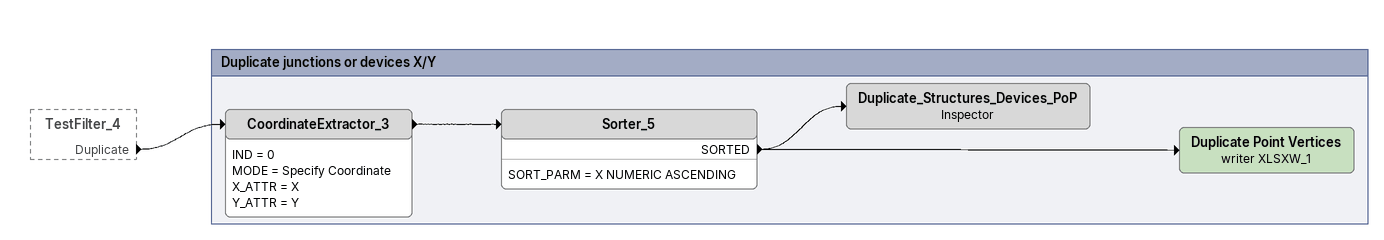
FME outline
TestFilter_4 [outside]
    Duplicate -> CoordinateExtractor_3

Bookmark: Duplicate junctions or devices X/Y
CoordinateExtractor_3
    IND = 0
    MODE = Specify Coordinate
    X_ATTR = X
    Y_ATTR = Y
    -> Sorter_5
Sorter_5
    SORT_PARM = X NUMERIC ASCENDING
    SORTED -> Duplicate_Structures_Devices_PoP
    SORTED -> Duplicate Point Vertices (writer XLSXW_1)
Duplicate_Structures_Devices_PoP: Inspector
Duplicate Point Vertices (writer XLSXW_1)
